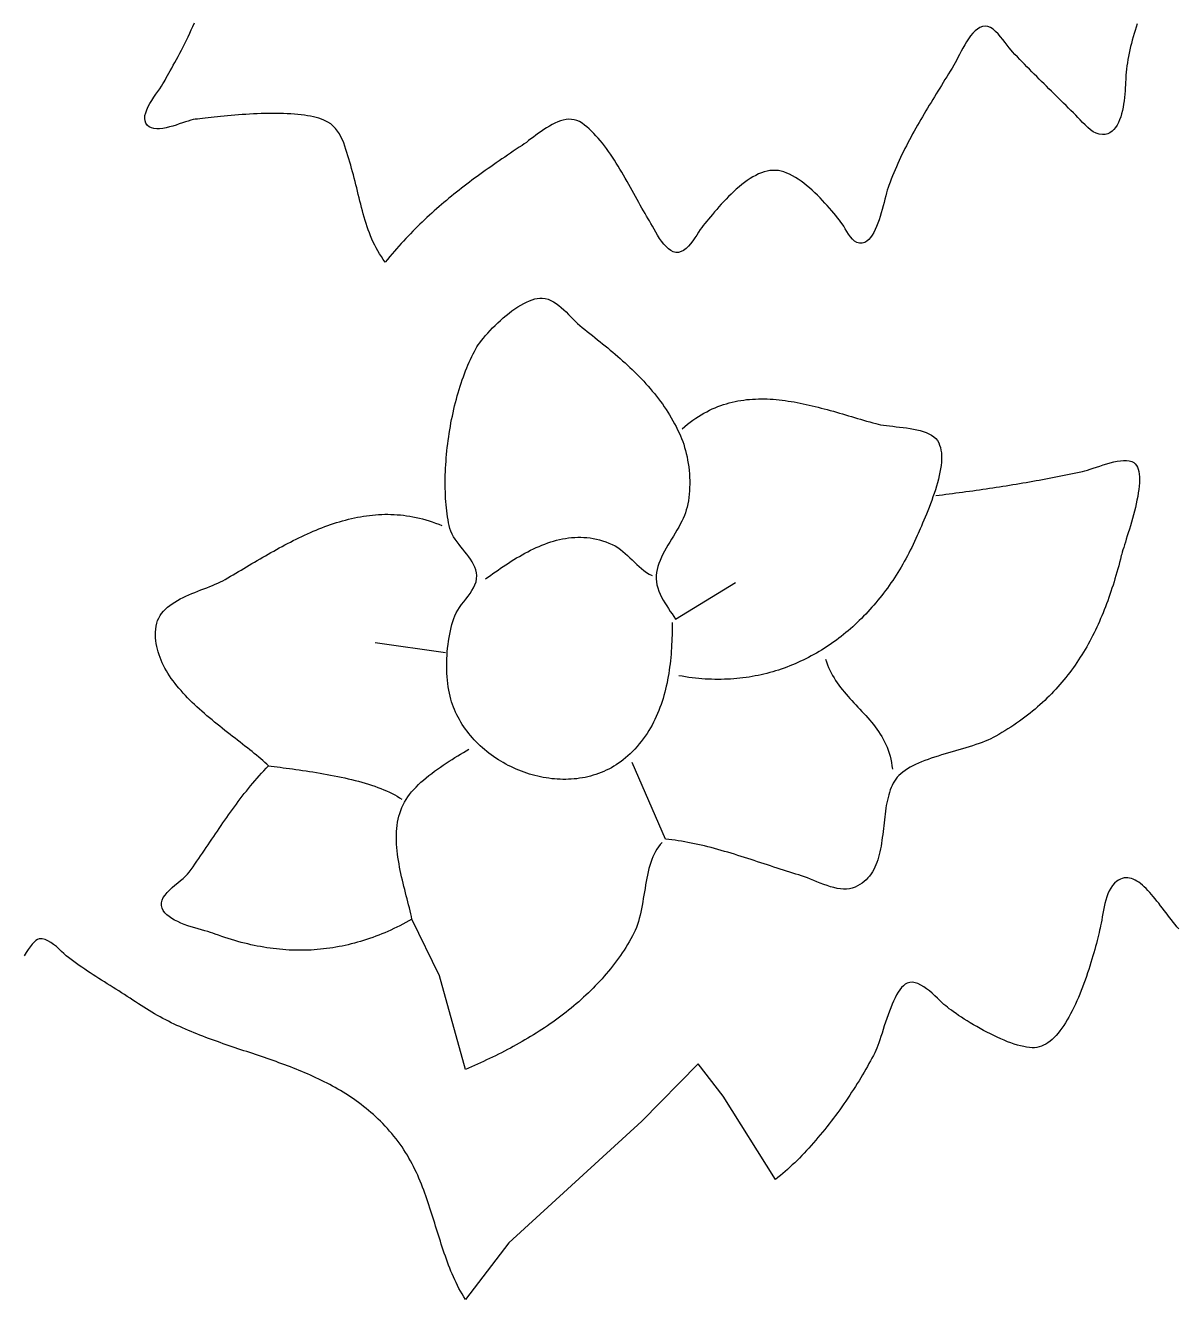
# Model space of a CAD drawing. Header units: millimetres. Extents: x 38 to 1209, y 36 to 1580.
# Drawn here: x 407.1 to 752.5, y 147 to 528.9 of the extents above; entities that cross this region are included whole.
import ezdxf

# ---------------------------------------------------------------- set-up
doc = ezdxf.new("R2010")
doc.units = ezdxf.units.MM
doc.layers.add('0_0_0', color=3, linetype='Continuous')

msp = doc.modelspace()

# ---------------------------------------------------------------- linework, layer by layer
at = {"layer": '0_0_0'}
for points in [[(740.369, 529.4319), (740.0527, 528.4523), (739.7472, 527.4726), (739.4534, 526.4932), (739.1718, 525.5146), (738.9034, 524.5372), (738.6487, 523.5615), (738.4086, 522.588), (738.1838, 521.6171), (737.975, 520.6492), (737.783, 519.685), (737.6086, 518.7247), (737.4523, 517.7689), (737.3151, 516.8181), (737.1976, 515.8727), (737.1005, 514.9331), (737.0247, 514), (736.9871, 513.3937), (736.9509, 512.7054), (736.9127, 511.9446), (736.8695, 511.1209), (736.8179, 510.2439), (736.7547, 509.3231), (736.6767, 508.3682), (736.5806, 507.3888), (736.4633, 506.3944), (736.3216, 505.3946), (736.1521, 504.3991), (735.9517, 503.4174), (735.7171, 502.4591), (735.4451, 501.5339), (735.1326, 500.6512), (734.7762, 499.8207), (734.3727, 499.052), (733.9189, 498.3546), (733.4117, 497.7383), (732.8477, 497.2125), (732.2237, 496.7868), (731.5365, 496.4709), (730.783, 496.2743), (729.9598, 496.2067), (729.0284, 496.3153), (728.119, 496.6186), (727.2347, 497.0828), (726.3785, 497.6742), (725.5534, 498.3589), (724.7624, 499.1032), (724.0085, 499.8733), (723.2948, 500.6355), (722.6243, 501.3558), (722, 502.0007), (721.2676, 502.7269), (720.5344, 503.4526), (719.8004, 504.178), (719.0659, 504.903), (718.331, 505.6279), (717.5957, 506.3528), (716.8603, 507.0776), (716.1248, 507.8027), (715.3895, 508.5279), (714.6544, 509.2536), (713.9197, 509.9797), (713.1856, 510.7064), (712.452, 511.4337), (711.7194, 512.1619), (710.9876, 512.8909), (710.2569, 513.621), (709.5275, 514.3521), (708.7994, 515.0845), (708.0728, 515.8182), (707.3478, 516.5533), (706.6246, 517.29), (705.9033, 518.0282), (705.1841, 518.7683), (704.467, 519.5102), (703.7523, 520.254), (703.0401, 521), (702.5612, 521.5483), (702.0272, 522.2264), (701.4432, 523.0007), (700.8147, 523.8375), (700.1467, 524.7035), (699.4445, 525.565), (698.7133, 526.3886), (697.9584, 527.1406), (697.185, 527.7876), (696.3983, 528.296), (695.6035, 528.6322), (694.8059, 528.7628), (694.0108, 528.6542), (693.2381, 528.3384), (692.4975, 527.8797), (691.7882, 527.2959), (691.1092, 526.6048), (690.4597, 525.824), (689.8389, 524.9715), (689.2459, 524.0649), (688.6797, 523.1221), (688.1397, 522.1608), (687.6249, 521.1987), (687.1344, 520.2538), (686.6674, 519.3436), (686.2231, 518.4861), (685.8005, 517.699), (685.3989, 517), (684.876, 516.1355), (684.352, 515.2733), (683.827, 514.4131), (683.3013, 513.5547), (682.7753, 512.6979), (682.2491, 511.8423), (681.7232, 510.9879), (681.1977, 510.1344), (680.6729, 509.2815), (680.1492, 508.4291), (679.6267, 507.5768), (679.1059, 506.7246), (678.5869, 505.8721), (678.07, 505.0192), (677.5555, 504.1656), (677.0438, 503.3111), (676.535, 502.4555), (676.0295, 501.5985), (675.5276, 500.7399), (675.0294, 499.8795), (674.5354, 499.0171), (674.0457, 498.1525), (673.5607, 497.2854), (673.0806, 496.4156), (672.6058, 495.5429), (672.1364, 494.667), (671.6729, 493.7878), (671.2154, 492.905), (670.7642, 492.0183), (670.3196, 491.1277), (669.882, 490.2327), (669.4515, 489.3333), (669.0285, 488.4292), (668.6133, 487.5201), (668.206, 486.6059), (667.8071, 485.6864), (667.4167, 484.7612), (667.0352, 483.8302), (666.6628, 482.8931), (666.2999, 481.9498), (665.9467, 481), (665.719, 480.3287), (665.4901, 479.5692), (665.2578, 478.7329), (665.02, 477.8314), (664.7746, 476.8761), (664.5194, 475.8786), (664.2525, 474.8503), (663.9716, 473.8028), (663.6745, 472.7476), (663.3593, 471.6962), (663.0238, 470.66), (662.6659, 469.6507), (662.2834, 468.6797), (661.8742, 467.7584), (661.4363, 466.8985), (660.9674, 466.1114), (660.4655, 465.4086), (659.9285, 464.8016), (659.3543, 464.302), (658.7407, 463.9212), (657.9034, 463.6385), (657.1184, 463.6301), (656.3831, 463.8568), (655.6951, 464.2792), (655.0518, 464.8583), (654.4505, 465.5546), (653.8889, 466.3291), (653.3643, 467.1425), (652.8742, 467.9555), (652.4161, 468.7289), (651.9874, 469.4234), (651.5856, 470), (651.1066, 470.6155), (650.5893, 471.269), (650.0358, 471.9555), (649.448, 472.6699), (648.8281, 473.4075), (648.1781, 474.1633), (647.5, 474.9323), (646.7959, 475.7096), (646.0678, 476.4904), (645.3177, 477.2696), (644.5478, 478.0423), (643.76, 478.8037), (642.9563, 479.5488), (642.1389, 480.2726), (641.3098, 480.9702), (640.471, 481.6368), (639.6246, 482.2673), (638.7725, 482.8569), (637.9169, 483.4006), (637.0598, 483.8936), (636.2033, 484.3308), (635.3493, 484.7073), (634.4999, 485.0183), (633.6572, 485.2587), (632.8232, 485.4237), (632, 485.5084), (631.1514, 485.5113), (630.2992, 485.4342), (629.4444, 485.2816), (628.5885, 485.0576), (627.7324, 484.7667), (626.8776, 484.4133), (626.0251, 484.0016), (625.1762, 483.5359), (624.3321, 483.0207), (623.494, 482.4604), (622.6632, 481.8591), (621.8408, 481.2213), (621.028, 480.5513), (620.2261, 479.8535), (619.4363, 479.1322), (618.6597, 478.3918), (617.8977, 477.6365), (617.1514, 476.8708), (616.422, 476.0989), (615.7107, 475.3253), (615.0188, 474.5543), (614.3474, 473.7902), (613.6979, 473.0373), (613.0713, 472.3001), (612.4689, 471.5828), (611.8919, 470.8898), (611.3415, 470.2254), (610.819, 469.594), (610.3256, 469), (609.8833, 468.4215), (609.4061, 467.7246), (608.8948, 466.9396), (608.3502, 466.0969), (607.7732, 465.2268), (607.1646, 464.3596), (606.5253, 463.5257), (605.8561, 462.7554), (605.1578, 462.0792), (604.4313, 461.5273), (603.6774, 461.1301), (602.897, 460.9179), (602.091, 460.9212), (601.3193, 461.1285), (600.5716, 461.504), (599.8488, 462.0254), (599.1518, 462.6703), (598.4815, 463.4164), (597.8389, 464.2414), (597.225, 465.1229), (596.6406, 466.0385), (596.0867, 466.9661), (595.5643, 467.8831), (595.0742, 468.7674), (594.6175, 469.5965), (594.195, 470.3481), (593.8078, 471), (593.3382, 471.7662), (592.8668, 472.5549), (592.3931, 473.3644), (591.9168, 474.1928), (591.4377, 475.0383), (590.9552, 475.8993), (590.4691, 476.774), (589.979, 477.6605), (589.4846, 478.5571), (588.9856, 479.4621), (588.4816, 480.3737), (587.9722, 481.2901), (587.4571, 482.2096), (586.936, 483.1304), (586.4084, 484.0507), (585.8742, 484.9687), (585.3329, 485.8828), (584.7841, 486.791), (584.2276, 487.6918), (583.663, 488.5833), (583.0899, 489.4636), (582.508, 490.3312), (581.917, 491.1842), (581.3165, 492.0208), (580.7061, 492.8393), (580.0855, 493.6378), (579.4545, 494.4148), (578.8125, 495.1683), (578.1593, 495.8966), (577.4946, 496.598), (576.8179, 497.2706), (576.129, 497.9128), (575.4275, 498.5227), (574.713, 499.0986), (573.9853, 499.6388), (573.2261, 500.1059), (572.4486, 500.4485), (571.655, 500.6746), (570.8477, 500.792), (570.0289, 500.8089), (569.2012, 500.7331), (568.3666, 500.5727), (567.5277, 500.3355), (566.6867, 500.0297), (565.846, 499.6631), (565.0078, 499.2438), (564.1746, 498.7797), (563.3486, 498.2788), (562.5322, 497.7491), (561.7277, 497.1985), (560.9374, 496.635), (560.1637, 496.0666), (559.4089, 495.5013), (558.6753, 494.9471), (557.9653, 494.4118), (557.2812, 493.9036), (556.6253, 493.4303), (556, 493), (555.1175, 492.4108), (554.2413, 491.8239), (553.371, 491.239), (552.5068, 490.6559), (551.6484, 490.0742), (550.7958, 489.4937), (549.9489, 488.9142), (549.1077, 488.3354), (548.272, 487.757), (547.4417, 487.1789), (546.6168, 486.6006), (545.7972, 486.022), (544.9827, 485.4428), (544.1734, 484.8628), (543.3691, 484.2817), (542.5697, 483.6992), (541.7752, 483.115), (540.9855, 482.529), (540.2004, 481.9409), (539.4199, 481.3503), (538.6439, 480.7571), (537.8723, 480.161), (537.1051, 479.5617), (536.3421, 478.9589), (535.5833, 478.3525), (534.8285, 477.7421), (534.0777, 477.1276), (533.3309, 476.5085), (532.5878, 475.8848), (531.8485, 475.256), (531.1128, 474.622), (530.3807, 473.9825), (529.652, 473.3373), (528.9268, 472.686), (528.2048, 472.0285), (527.486, 471.3644), (526.7704, 470.6936), (526.0578, 470.0157), (525.3482, 469.3305), (524.6415, 468.6377), (523.9375, 467.9371), (523.2362, 467.2284), (522.5375, 466.5114), (521.8414, 465.7858), (521.1477, 465.0513), (520.4563, 464.3077), (519.7673, 463.5548), (519.0804, 462.7922), (518.3956, 462.0197), (517.7128, 461.2371), (517.0319, 460.4441), (516.3529, 459.6404), (515.6756, 458.8257), (515, 458), (514.3977, 458.8214), (513.8277, 459.6565), (513.2883, 460.5045), (512.7782, 461.3649), (512.2957, 462.2371), (511.8395, 463.1204), (511.4081, 464.0143), (510.9999, 464.9181), (510.6135, 465.8312), (510.2475, 466.753), (509.9003, 467.6829), (509.5704, 468.6203), (509.2565, 469.5646), (508.9569, 470.5152), (508.6703, 471.4714), (508.3951, 472.4326), (508.1299, 473.3983), (507.8731, 474.3678), (507.6234, 475.3405), (507.3792, 476.3158), (507.139, 477.2931), (506.9014, 478.2718), (506.6649, 479.2512), (506.428, 480.2308), (506.1892, 481.21), (505.9471, 482.188), (505.7001, 483.1644), (505.4468, 484.1386), (505.1857, 485.1098), (504.9154, 486.0775), (504.6343, 487.0411), (504.341, 488), (504.0627, 488.9122), (503.7842, 489.8534), (503.4984, 490.8142), (503.1981, 491.785), (502.876, 492.7565), (502.5251, 493.7192), (502.1381, 494.6637), (501.7077, 495.5805), (501.227, 496.4602), (500.6886, 497.2934), (500.0853, 498.0707), (499.4101, 498.7825), (498.6556, 499.4195), (497.8148, 499.9722), (497.2081, 500.2918), (496.5508, 500.5869), (495.8453, 500.8581), (495.0941, 501.1061), (494.2998, 501.3317), (493.4648, 501.5356), (492.5916, 501.7187), (491.6827, 501.8815), (490.7406, 502.0249), (489.7678, 502.1497), (488.7668, 502.2565), (487.7401, 502.3461), (486.6902, 502.4193), (485.6196, 502.4768), (484.5307, 502.5193), (483.4262, 502.5476), (482.3084, 502.5624), (481.1798, 502.5645), (480.043, 502.5547), (478.9005, 502.5336), (477.7547, 502.502), (476.6082, 502.4606), (475.4634, 502.4103), (474.3229, 502.3517), (473.1891, 502.2856), (472.0645, 502.2128), (470.9516, 502.1339), (469.853, 502.0497), (468.771, 501.9611), (467.7083, 501.8686), (466.6673, 501.7731), (465.6505, 501.6753), (464.6604, 501.5759), (463.6994, 501.4758), (462.7702, 501.3756), (461.8751, 501.276), (461.0168, 501.1779), (460.1976, 501.082), (459.42, 500.989), (458.6867, 500.8997), (458, 500.8148), (457.4124, 500.7085), (456.7255, 500.532), (455.9526, 500.2992), (455.1074, 500.0242), (454.2033, 499.721), (453.2539, 499.4037), (452.2726, 499.0862), (451.273, 498.7827), (450.2685, 498.5072), (449.2728, 498.2737), (448.2993, 498.0963), (447.3615, 497.9889), (446.4729, 497.9657), (445.6471, 498.0407), (444.8975, 498.2279), (444.2377, 498.5414), (443.6812, 498.9951), (443.2415, 499.6033), (442.9749, 500.3081), (442.8896, 501.0808), (442.9646, 501.9098), (443.1788, 502.7833), (443.5111, 503.6897), (443.9403, 504.6174), (444.4455, 505.5546), (445.0054, 506.4899), (445.599, 507.4114), (446.2053, 508.3075), (446.803, 509.1667), (447.3712, 509.9771), (447.8888, 510.7273), (448.3345, 511.4054), (448.6875, 512), (449.0094, 512.5872), (449.3593, 513.2211), (449.7347, 513.899), (450.1333, 514.6183), (450.5529, 515.3766), (450.9911, 516.1713), (451.4456, 516.9999), (451.9141, 517.8598), (452.3943, 518.7484), (452.8839, 519.6633), (453.3806, 520.6019), (453.882, 521.5617), (454.3859, 522.5401), (454.89, 523.5345), (455.3918, 524.5425), (455.8892, 525.5615), (456.3798, 526.5889), (456.8614, 527.6222), (457.3315, 528.6589), (457.7879, 529.6964)], [(601, 350), (600.9973, 349.0528), (600.9888, 348.1025), (600.9741, 347.1493), (600.9525, 346.1936), (600.9236, 345.2359), (600.8868, 344.2765), (600.8415, 343.316), (600.7873, 342.3545), (600.7236, 341.3926), (600.6499, 340.4307), (600.5656, 339.4692), (600.4703, 338.5084), (600.3633, 337.5487), (600.2441, 336.5906), (600.1122, 335.6345), (599.9671, 334.6807), (599.8082, 333.7297), (599.6351, 332.7819), (599.447, 331.8376), (599.2437, 330.8973), (599.0244, 329.9614), (598.7887, 329.0302), (598.536, 328.1042), (598.2658, 327.1837), (597.9775, 326.2692), (597.6707, 325.3611), (597.3448, 324.4597), (596.9992, 323.5655), (596.6335, 322.6789), (596.247, 321.8003), (595.8393, 320.93), (595.4098, 320.0685), (594.958, 319.2161), (594.4833, 318.3734), (593.9853, 317.5406), (593.4633, 316.7181), (592.9169, 315.9065), (592.3455, 315.106), (591.7486, 314.3171), (591.1257, 313.5401), (590.4761, 312.7756), (589.7994, 312.0238), (589.0951, 311.2852), (588.3626, 310.5602), (587.7056, 309.9487), (587.0353, 309.3645), (586.3523, 308.8074), (585.657, 308.2771), (584.9499, 307.7735), (584.2316, 307.2962), (583.5024, 306.845), (582.7628, 306.4197), (582.0135, 306.0201), (581.2548, 305.646), (580.4873, 305.297), (579.7114, 304.9729), (578.9277, 304.6736), (578.1365, 304.3988), (577.3385, 304.1482), (576.5341, 303.9217), (575.7238, 303.7189), (574.9081, 303.5397), (574.0875, 303.3838), (573.2625, 303.2509), (572.4335, 303.1409), (571.6011, 303.0536), (570.7657, 302.9886), (569.9278, 302.9457), (569.088, 302.9247), (568.2467, 302.9255), (567.4044, 302.9476), (566.5616, 302.9909), (565.7189, 303.0553), (564.8765, 303.1403), (564.0352, 303.2458), (563.1953, 303.3716), (562.3574, 303.5175), (561.5219, 303.6831), (560.6894, 303.8683), (559.8603, 304.0728), (559.0351, 304.2963), (558.2144, 304.5388), (557.3985, 304.7998), (556.588, 305.0793), (555.7834, 305.3768), (554.9852, 305.6923), (554.1938, 306.0255), (553.4099, 306.3761), (552.6337, 306.744), (551.8659, 307.1288), (551.1069, 307.5303), (550.3573, 307.9484), (549.6174, 308.3827), (548.8879, 308.833), (548.1691, 309.2992), (547.4617, 309.7809), (546.766, 310.278), (546.0826, 310.7901), (545.4119, 311.3171), (544.7545, 311.8587), (544.1108, 312.4148), (543.4814, 312.985), (542.8667, 313.5691), (542.2672, 314.1668), (541.6834, 314.7781), (541.1158, 315.4026), (540.5648, 316.04), (540.0311, 316.6902), (539.515, 317.3529), (539.0171, 318.0279), (538.5378, 318.7149), (538.0777, 319.4137), (537.6372, 320.1242), (537.2169, 320.8459), (536.8171, 321.5788), (536.4384, 322.3225), (536.0814, 323.0768), (535.7464, 323.8416), (535.434, 324.6165), (535.1447, 325.4014), (534.879, 326.1959), (534.6373, 327), (534.4069, 327.8729), (534.2011, 328.7799), (534.0195, 329.718), (533.8622, 330.684), (533.7289, 331.675), (533.6194, 332.6877), (533.5337, 333.7193), (533.4716, 334.7666), (533.4329, 335.8265), (533.4174, 336.8959), (533.4251, 337.9719), (533.4557, 339.0513), (533.5092, 340.131), (533.5853, 341.2081), (533.6839, 342.2794), (533.8049, 343.3418), (533.9481, 344.3924), (534.1133, 345.4279), (534.3005, 346.4455), (534.5094, 347.4419), (534.7399, 348.4141), (534.9919, 349.3591), (535.2651, 350.2738), (535.5595, 351.1551), (535.875, 352), (536.2586, 352.8356), (536.7343, 353.6666), (537.2822, 354.495), (537.8826, 355.3227), (538.5155, 356.1518), (539.1612, 356.9842), (539.7998, 357.8219), (540.4115, 358.6668), (540.9764, 359.521), (541.4747, 360.3864), (541.8867, 361.2651), (542.1924, 362.1589), (542.372, 363.0698), (542.4058, 364), (542.3093, 364.8774), (542.1143, 365.7266), (541.8314, 366.551), (541.4713, 367.3536), (541.0449, 368.1379), (540.5629, 368.907), (540.036, 369.6641), (539.475, 370.4126), (538.8906, 371.1556), (538.2936, 371.8964), (537.6948, 372.6383), (537.1048, 373.3844), (536.5345, 374.1381), (535.9946, 374.9026), (535.4958, 375.681), (535.0489, 376.4767), (534.6647, 377.293), (534.3539, 378.133), (534.1273, 379), (533.9605, 379.8526), (533.807, 380.7208), (533.6667, 381.6041), (533.5394, 382.5017), (533.4252, 383.413), (533.3238, 384.3373), (533.2352, 385.2739), (533.1593, 386.2223), (533.096, 387.1818), (533.0452, 388.1517), (533.0068, 389.1314), (532.9807, 390.1202), (532.9668, 391.1174), (532.9651, 392.1224), (532.9753, 393.1346), (532.9975, 394.1534), (533.0315, 395.1779), (533.0773, 396.2077), (533.1346, 397.242), (533.2035, 398.2802), (533.2839, 399.3216), (533.3756, 400.3656), (533.4785, 401.4116), (533.5926, 402.4589), (533.7178, 403.5067), (533.8539, 404.5546), (534.0009, 405.6018), (534.1587, 406.6476), (534.3271, 407.6915), (534.5062, 408.7327), (534.6957, 409.7707), (534.8956, 410.8047), (535.1057, 411.8341), (535.3261, 412.8583), (535.5566, 413.8766), (535.7971, 414.8883), (536.0474, 415.8929), (536.3076, 416.8895), (536.5775, 417.8777), (536.8571, 418.8567), (537.1461, 419.8259), (537.4446, 420.7847), (537.7524, 421.7323), (538.0694, 422.6682), (538.3956, 423.5916), (538.7308, 424.502), (539.075, 425.3986), (539.428, 426.2808), (539.7898, 427.1481), (540.1602, 427.9996), (540.5392, 428.8348), (540.9266, 429.653), (541.3225, 430.4536), (541.7266, 431.2358), (542.1389, 431.9992), (542.4772, 432.5739), (542.8795, 433.1905), (543.3417, 433.8437), (543.8599, 434.5285), (544.43, 435.2397), (545.048, 435.9723), (545.7099, 436.7211), (546.4118, 437.4809), (547.1495, 438.2468), (547.9191, 439.0135), (548.7166, 439.7759), (549.538, 440.5289), (550.3793, 441.2674), (551.2364, 441.9863), (552.1054, 442.6805), (552.9823, 443.3448), (553.863, 443.9741), (554.7435, 444.5634), (555.6199, 445.1074), (556.4881, 445.6011), (557.3441, 446.0393), (558.1839, 446.4169), (559.0035, 446.7289), (559.799, 446.97), (560.5662, 447.1353), (561.3012, 447.2194), (562, 447.2175), (562.9096, 447.0933), (563.7868, 446.8564), (564.6339, 446.5186), (565.4533, 446.092), (566.2474, 445.5885), (567.0186, 445.0201), (567.7694, 444.3986), (568.502, 443.736), (569.2189, 443.0443), (569.9226, 442.3354), (570.6154, 441.6213), (571.2997, 440.9139), (571.9778, 440.2252), (572.6524, 439.567), (573.3256, 438.9514), (574, 438.3904), (574.7726, 437.7843), (575.5452, 437.1773), (576.3174, 436.5692), (577.0889, 435.9596), (577.8592, 435.3482), (578.6281, 434.7348), (579.395, 434.1189), (580.1598, 433.5004), (580.9219, 432.8788), (581.6811, 432.2539), (582.4369, 431.6254), (583.1891, 430.993), (583.9371, 430.3563), (584.6807, 429.7151), (585.4194, 429.069), (586.1529, 428.4178), (586.8809, 427.7611), (587.603, 427.0987), (588.3187, 426.4302), (589.0278, 425.7552), (589.7298, 425.0736), (590.4244, 424.385), (591.1112, 423.6891), (591.7899, 422.9856), (592.46, 422.2742), (593.1212, 421.5545), (593.7732, 420.8264), (594.4155, 420.0893), (595.0478, 419.3432), (595.6697, 418.5875), (596.2809, 417.8222), (596.881, 417.0467), (597.4696, 416.2609), (598.0463, 415.4644), (598.6107, 414.6569), (599.1626, 413.8381), (599.7015, 413.0078), (600.2271, 412.1655), (600.739, 411.311), (601.2367, 410.444), (601.7201, 409.5641), (602.1886, 408.6711), (602.6419, 407.7647), (603.0796, 406.8446), (603.5015, 405.9104), (603.8409, 405.0981), (604.1608, 404.2511), (604.4607, 403.3722), (604.7398, 402.4646), (604.9975, 401.531), (605.2331, 400.5746), (605.446, 399.5982), (605.6356, 398.6048), (605.8011, 397.5975), (605.942, 396.5791), (606.0575, 395.5527), (606.147, 394.5212), (606.2099, 393.4876), (606.2454, 392.4548), (606.2531, 391.4259), (606.2321, 390.4038), (606.1819, 389.3914), (606.1017, 388.3917), (605.991, 387.4078), (605.849, 386.4425), (605.6752, 385.4988), (605.4689, 384.5798), (605.2293, 383.6883), (604.9559, 382.8274), (604.6481, 382), (604.2846, 381.1534), (603.8748, 380.2966), (603.4253, 379.4304), (602.9428, 378.5555), (602.4339, 377.6727), (601.9054, 376.7827), (601.3638, 375.8864), (600.8159, 374.9844), (600.2684, 374.0776), (599.7279, 373.1667), (599.2011, 372.2525), (598.6947, 371.3356), (598.2153, 370.417), (597.7697, 369.4973), (597.3645, 368.5774), (597.0064, 367.6579), (596.702, 366.7396), (596.458, 365.8234), (596.2812, 364.9099), (596.1782, 364), (596.166, 363.0765), (596.2528, 362.1514), (596.4289, 361.2269), (596.6848, 360.3052), (597.0107, 359.3886), (597.397, 358.4793), (597.8341, 357.5797), (598.3123, 356.6919), (598.8219, 355.8183), (599.3534, 354.9611), (599.897, 354.1225), (600.4431, 353.3048), (600.982, 352.5103), (601.5042, 351.7413), (602, 351), (620, 362)], [(604, 408), (604.8009, 408.7003), (605.6058, 409.3675), (606.4148, 410.0023), (607.2277, 410.6052), (608.0445, 411.1768), (608.865, 411.7176), (609.6891, 412.2283), (610.5169, 412.7093), (611.3482, 413.1613), (612.183, 413.5849), (613.0211, 413.9806), (613.8626, 414.3489), (614.7072, 414.6906), (615.5549, 415.0061), (616.4058, 415.2959), (617.2595, 415.5608), (618.1162, 415.8012), (618.9757, 416.0178), (619.838, 416.211), (620.7028, 416.3816), (621.5703, 416.53), (622.4403, 416.6568), (623.3127, 416.7626), (624.1874, 416.848), (625.0644, 416.9135), (625.9436, 416.9597), (626.8249, 416.9873), (627.7083, 416.9967), (628.5936, 416.9885), (629.4807, 416.9633), (630.3696, 416.9218), (631.2603, 416.8643), (632.1526, 416.7917), (633.0464, 416.7043), (633.9418, 416.6028), (634.8385, 416.4877), (635.7365, 416.3597), (636.6358, 416.2193), (637.5363, 416.067), (638.4378, 415.9035), (639.3403, 415.7293), (640.2438, 415.545), (641.1481, 415.3511), (642.0532, 415.1483), (642.959, 414.9371), (643.8654, 414.7181), (644.7723, 414.4919), (645.6796, 414.2589), (646.5874, 414.0199), (647.4954, 413.7754), (648.4037, 413.5259), (649.312, 413.272), (650.2205, 413.0143), (651.1289, 412.7534), (652.0373, 412.4899), (652.9454, 412.2242), (653.8533, 411.9571), (654.7609, 411.689), (655.668, 411.4205), (656.5747, 411.1523), (657.4808, 410.8848), (658.3862, 410.6187), (659.291, 410.3545), (660.1949, 410.0929), (661.0979, 409.8343), (662, 409.5794), (662.7008, 409.4061), (663.4754, 409.2543), (664.3148, 409.1195), (665.2103, 408.9972), (666.1531, 408.8829), (667.1344, 408.7722), (668.1453, 408.6607), (669.177, 408.5439), (670.2208, 408.4173), (671.2679, 408.2764), (672.3094, 408.1169), (673.3364, 407.9341), (674.3403, 407.7238), (675.3122, 407.4814), (676.2433, 407.2024), (677.1248, 406.8824), (677.9479, 406.517), (678.7037, 406.1016), (679.3836, 405.6319), (679.9785, 405.1033), (680.4799, 404.5114), (680.8788, 403.8518), (681.1742, 403.1599), (681.4037, 402.4156), (681.5706, 401.6227), (681.6781, 400.785), (681.7297, 399.9064), (681.7285, 398.9908), (681.6778, 398.0422), (681.5809, 397.0642), (681.4412, 396.0609), (681.2619, 395.0362), (681.0463, 393.9938), (680.7976, 392.9376), (680.5192, 391.8717), (680.2144, 390.7997), (679.8864, 389.7257), (679.5386, 388.6534), (679.1742, 387.5868), (678.7964, 386.5297), (678.4087, 385.4861), (678.0143, 384.4597), (677.6165, 383.4545), (677.2185, 382.4743), (676.8236, 381.5231), (676.4352, 380.6046), (676.0566, 379.7229), (675.6909, 378.8817), (675.3416, 378.0849), (675.0118, 377.3364), (674.705, 376.6402), (674.4243, 376), (674.031, 375.1118), (673.629, 374.23), (673.2183, 373.3544), (672.7989, 372.4853), (672.3709, 371.6228), (671.9343, 370.7668), (671.4891, 369.9177), (671.0355, 369.0753), (670.5735, 368.2399), (670.1031, 367.4116), (669.6244, 366.5904), (669.1374, 365.7765), (668.6422, 364.9699), (668.1389, 364.1708), (667.6274, 363.3793), (667.1079, 362.5954), (666.5803, 361.8193), (666.0448, 361.0511), (665.5014, 360.2909), (664.9502, 359.5387), (664.3911, 358.7947), (663.8243, 358.059), (663.2498, 357.3317), (662.6677, 356.6129), (662.0779, 355.9026), (661.4807, 355.2011), (660.8759, 354.5083), (660.2637, 353.8245), (659.644, 353.1496), (659.0171, 352.4839), (658.3829, 351.8274), (657.7414, 351.1802), (657.0927, 350.5424), (656.437, 349.9141), (655.7741, 349.2954), (655.1042, 348.6864), (654.4273, 348.0873), (653.7436, 347.4981), (653.0529, 346.9189), (652.3554, 346.3499), (651.6512, 345.7911), (650.9402, 345.2426), (650.2225, 344.7046), (649.4983, 344.1771), (648.7675, 343.6603), (648.0301, 343.1542), (647.2863, 342.6589), (646.5361, 342.1746), (645.7796, 341.7014), (645.0167, 341.2393), (644.2476, 340.7885), (643.4723, 340.3491), (642.6908, 339.9211), (641.9033, 339.5047), (641.1096, 339.0999), (640.31, 338.707), (639.5045, 338.3259), (638.693, 337.9567), (637.8757, 337.5997), (637.0526, 337.2549), (636.2238, 336.9223), (635.3893, 336.6022), (634.5492, 336.2945), (633.7035, 335.9994), (632.8522, 335.717), (631.9955, 335.4474), (631.1333, 335.1908), (630.2658, 334.9471), (629.3929, 334.7165), (628.5147, 334.4992), (627.6314, 334.2952), (626.7428, 334.1045), (625.8492, 333.9274), (624.9505, 333.764), (624.0467, 333.6142), (623.138, 333.4783), (622.2244, 333.3563), (621.306, 333.2483), (620.3827, 333.1545), (619.4546, 333.0749), (618.5219, 333.0097), (617.5845, 332.9589), (616.6425, 332.9226), (615.6959, 332.901), (614.7449, 332.8942), (613.7893, 332.9022), (612.8294, 332.9251), (611.8652, 332.9632), (610.8967, 333.0163), (609.9239, 333.0848), (608.9469, 333.1686), (607.9658, 333.2679), (606.9806, 333.3827), (605.9914, 333.5133), (604.9981, 333.6596), (604.001, 333.8218), (603, 334)], [(680, 388), (681.0104, 388.1282), (682.02, 388.2576), (683.0289, 388.388), (684.0369, 388.5197), (685.0442, 388.6525), (686.0508, 388.7865), (687.0567, 388.9218), (688.0619, 389.0585), (689.0665, 389.1965), (690.0704, 389.3359), (691.0737, 389.4767), (692.0765, 389.6191), (693.0786, 389.763), (694.0803, 389.9084), (695.0814, 390.0555), (696.0821, 390.2042), (697.0822, 390.3546), (698.082, 390.5068), (699.0813, 390.6607), (700.0803, 390.8165), (701.0789, 390.9741), (702.0771, 391.1336), (703.075, 391.2951), (704.0726, 391.4586), (705.07, 391.6241), (706.0671, 391.7916), (707.064, 391.9613), (708.0606, 392.1332), (709.0571, 392.3072), (710.0535, 392.4835), (711.0497, 392.6621), (712.0458, 392.843), (713.0419, 393.0263), (714.0379, 393.212), (715.0338, 393.4001), (716.0298, 393.5907), (717.0257, 393.7839), (718.0217, 393.9796), (719.0178, 394.178), (720.014, 394.379), (721.0102, 394.5827), (722.0066, 394.7892), (723.0032, 394.9985), (724, 395.2106), (724.6853, 395.3805), (725.4587, 395.6091), (726.3078, 395.8843), (727.2208, 396.1942), (728.1854, 396.5265), (729.1896, 396.8694), (730.2214, 397.2106), (731.2686, 397.5382), (732.3192, 397.84), (733.3611, 398.1041), (734.3822, 398.3183), (735.3704, 398.4707), (736.3137, 398.5491), (737.2, 398.5415), (738.0171, 398.4357), (738.7531, 398.2199), (739.3958, 397.8819), (739.8279, 397.516), (740.19, 397.0604), (740.4853, 396.5207), (740.7173, 395.9026), (740.8897, 395.2119), (741.0057, 394.4543), (741.0688, 393.6355), (741.0826, 392.7612), (741.0506, 391.8371), (740.9761, 390.869), (740.8626, 389.8625), (740.7137, 388.8234), (740.5327, 387.7575), (740.3232, 386.6703), (740.0887, 385.5677), (739.8325, 384.4554), (739.5582, 383.339), (739.2692, 382.2244), (738.969, 381.1172), (738.6611, 380.0231), (738.349, 378.9478), (738.036, 377.8971), (737.7258, 376.8767), (737.4217, 375.8924), (737.1272, 374.9497), (736.8458, 374.0545), (736.5809, 373.2125), (736.3361, 372.4293), (736.1148, 371.7108), (735.9204, 371.0626), (735.7565, 370.4904), (735.6265, 370), (735.3709, 368.9909), (735.1106, 367.9886), (734.8451, 366.9932), (734.5746, 366.0046), (734.2987, 365.0228), (734.0174, 364.0479), (733.7304, 363.0798), (733.4377, 362.1185), (733.1392, 361.1641), (732.8345, 360.2165), (732.5237, 359.2757), (732.2066, 358.3417), (731.883, 357.4146), (731.5528, 356.4943), (731.2158, 355.5809), (730.8719, 354.6742), (730.5209, 353.7744), (730.1628, 352.8815), (729.7972, 351.9954), (729.4242, 351.1161), (729.0436, 350.2436), (728.6551, 349.378), (728.2588, 348.5192), (727.8543, 347.6672), (727.4416, 346.8221), (727.0206, 345.9838), (726.5911, 345.1524), (726.1528, 344.3278), (725.7058, 343.51), (725.2499, 342.6991), (724.7848, 341.895), (724.3105, 341.0977), (723.8268, 340.3073), (723.3336, 339.5237), (722.8307, 338.747), (722.3179, 337.9771), (721.7952, 337.214), (721.2624, 336.4578), (720.7194, 335.7084), (720.1659, 334.9658), (719.6018, 334.2301), (719.0271, 333.5013), (718.4415, 332.7792), (717.845, 332.0641), (717.2373, 331.3557), (716.6183, 330.6542), (715.9879, 329.9596), (715.3459, 329.2717), (714.6922, 328.5908), (714.0266, 327.9167), (713.3491, 327.2494), (712.6593, 326.5889), (711.9573, 325.9353), (711.2428, 325.2886), (710.5158, 324.6487), (709.776, 324.0156), (709.0233, 323.3894), (708.2576, 322.7701), (707.4787, 322.1576), (706.6865, 321.5519), (705.8809, 320.9531), (705.0616, 320.3611), (704.2286, 319.776), (703.3816, 319.1977), (702.5206, 318.6263), (701.6455, 318.0617), (700.756, 317.5039), (699.852, 316.9531), (698.9333, 316.409), (698, 315.8719), (697.2586, 315.4722), (696.4741, 315.0878), (695.6497, 314.7173), (694.7887, 314.3594), (693.8943, 314.0129), (692.9697, 313.6763), (692.0182, 313.3483), (691.043, 313.0276), (690.0473, 312.7129), (689.0344, 312.4028), (688.0074, 312.096), (686.9698, 311.7912), (685.9246, 311.4871), (684.8751, 311.1823), (683.8245, 310.8755), (682.7762, 310.5654), (681.7332, 310.2505), (680.6989, 309.9297), (679.6765, 309.6016), (678.6692, 309.2649), (677.6802, 308.9181), (676.7128, 308.5601), (675.7703, 308.1894), (674.8558, 307.8048), (673.9726, 307.4048), (673.124, 306.9883), (672.313, 306.5538), (671.5431, 306.1), (670.8175, 305.6256), (670.1392, 305.1292), (669.5117, 304.6096), (668.9382, 304.0655), (668.4677, 303.5471), (668.0351, 302.9937), (667.6381, 302.407), (667.2748, 301.7886), (666.9432, 301.1405), (666.6413, 300.4643), (666.3671, 299.7619), (666.1185, 299.0349), (665.8936, 298.2852), (665.6903, 297.5145), (665.5066, 296.7245), (665.3406, 295.9171), (665.1901, 295.094), (665.0533, 294.2569), (664.928, 293.4077), (664.8123, 292.5481), (664.7041, 291.6798), (664.6015, 290.8046), (664.5024, 289.9243), (664.4048, 289.0406), (664.3067, 288.1553), (664.2062, 287.2702), (664.1011, 286.387), (663.9895, 285.5076), (663.8694, 284.6335), (663.7387, 283.7667), (663.5955, 282.9089), (663.4377, 282.0618), (663.2633, 281.2272), (663.0703, 280.4069), (662.8567, 279.6026), (662.6205, 278.8161), (662.3597, 278.0492), (662.0722, 277.3036), (661.7561, 276.5811), (661.4093, 275.8834), (661.0299, 275.2123), (660.6158, 274.5697), (660.1649, 273.9571), (659.6754, 273.3765), (659.1452, 272.8295), (658.5722, 272.3179), (657.9545, 271.8436), (657.29, 271.4081), (656.5768, 271.0134), (655.8128, 270.6612), (654.9961, 270.3533), (654.1706, 270.1403), (653.2981, 270.0351), (652.385, 270.0272), (651.4378, 270.1061), (650.4632, 270.2615), (649.4676, 270.4827), (648.4575, 270.7595), (647.4395, 271.0813), (646.4202, 271.4377), (645.406, 271.8182), (644.4035, 272.2123), (643.4193, 272.6097), (642.4597, 272.9999), (641.5315, 273.3724), (640.6411, 273.7167), (639.7951, 274.0225), (639, 274.2792), (638.0816, 274.5554), (637.1561, 274.8387), (636.2238, 275.1285), (635.285, 275.4242), (634.3401, 275.725), (633.3893, 276.0306), (632.433, 276.3402), (631.4715, 276.6533), (630.5052, 276.9692), (629.5344, 277.2874), (628.5594, 277.6072), (627.5805, 277.9281), (626.5981, 278.2495), (625.6126, 278.5707), (624.6241, 278.8912), (623.6331, 279.2103), (622.64, 279.5275), (621.6449, 279.8422), (620.6483, 280.1537), (619.6505, 280.4615), (618.6518, 280.765), (617.6525, 281.0635), (616.653, 281.3565), (615.6537, 281.6433), (614.6547, 281.9234), (613.6566, 282.1962), (612.6595, 282.4611), (611.6638, 282.7174), (610.6699, 282.9646), (609.6781, 283.202), (608.6887, 283.4291), (607.702, 283.6453), (606.7184, 283.8499), (605.7382, 284.0424), (604.7618, 284.2222), (603.7894, 284.3887), (602.8214, 284.5412), (601.8581, 284.6792), (600.8999, 284.802), (599.9471, 284.9092), (599, 285), (589, 308)], [(598, 284), (597.4306, 283.3946), (596.9075, 282.7424), (596.4277, 282.0462), (595.9885, 281.3088), (595.5871, 280.5329), (595.2205, 279.7213), (594.886, 278.8769), (594.5807, 278.0023), (594.3019, 277.1005), (594.0467, 276.1741), (593.8122, 275.2261), (593.5958, 274.2591), (593.3944, 273.2759), (593.2054, 272.2794), (593.0258, 271.2724), (592.8529, 270.2576), (592.6839, 269.2378), (592.5158, 268.2158), (592.346, 267.1944), (592.1715, 266.1764), (591.9896, 265.1646), (591.7973, 264.1617), (591.592, 263.1706), (591.3708, 262.1941), (591.1307, 261.2349), (590.8692, 260.2958), (590.5832, 259.3796), (590.27, 258.4892), (589.9267, 257.6272), (589.5506, 256.7965), (589.1388, 256), (588.6485, 255.1291), (588.1464, 254.2678), (587.6326, 253.4159), (587.1072, 252.5734), (586.5705, 251.7401), (586.0225, 250.9161), (585.4635, 250.1012), (584.8937, 249.2955), (584.3131, 248.4988), (583.722, 247.7111), (583.1205, 246.9323), (582.5089, 246.1624), (581.8872, 245.4013), (581.2556, 244.6489), (580.6144, 243.9051), (579.9636, 243.17), (579.3035, 242.4434), (578.6342, 241.7253), (577.9558, 241.0156), (577.2686, 240.3143), (576.5728, 239.6213), (575.8684, 238.9365), (575.1556, 238.2598), (574.4347, 237.5913), (573.7058, 236.9308), (572.969, 236.2783), (572.2246, 235.6337), (571.4727, 234.997), (570.7134, 234.368), (569.9469, 233.7468), (569.1735, 233.1332), (568.3932, 232.5273), (567.6062, 231.9288), (566.8128, 231.3379), (566.013, 230.7544), (565.2071, 230.1782), (564.3952, 229.6093), (563.5774, 229.0476), (562.754, 228.4931), (561.9251, 227.9457), (561.0909, 227.4054), (560.2516, 226.872), (559.4073, 226.3455), (558.5581, 225.8259), (557.7043, 225.3131), (556.8461, 224.8069), (555.9835, 224.3075), (555.1168, 223.8146), (554.2461, 223.3283), (553.3716, 222.8485), (552.4935, 222.375), (551.6119, 221.9079), (550.727, 221.4471), (549.839, 220.9925), (548.948, 220.5441), (548.0543, 220.1018), (547.1579, 219.6655), (546.259, 219.2352), (545.3579, 218.8107), (544.4546, 218.3922), (543.5494, 217.9794), (542.6424, 217.5723), (541.7338, 217.1709), (540.8237, 216.7751), (539.9124, 216.3848), (539, 216), (531.2793, 244), (523, 261), (522.0992, 260.4961), (521.1976, 260.0064), (520.2952, 259.5307), (519.392, 259.0691), (518.4879, 258.6215), (517.583, 258.1879), (516.6772, 257.7684), (515.7705, 257.3629), (514.8629, 256.9715), (513.9544, 256.594), (513.0449, 256.2306), (512.1344, 255.8813), (511.223, 255.5459), (510.3106, 255.2246), (509.3971, 254.9172), (508.4826, 254.6239), (507.5671, 254.3446), (506.6504, 254.0793), (505.7327, 253.828), (504.8139, 253.5906), (503.8939, 253.3673), (502.9728, 253.158), (502.0506, 252.9626), (501.1271, 252.7812), (500.2025, 252.6138), (499.2766, 252.4604), (498.3495, 252.3209), (497.4212, 252.1954), (496.4915, 252.0839), (495.5606, 251.9863), (494.6284, 251.9027), (493.6948, 251.8331), (492.76, 251.7774), (491.8237, 251.7356), (490.8861, 251.7078), (489.947, 251.6939), (489.0066, 251.6939), (488.0647, 251.7079), (487.1214, 251.7358), (486.1766, 251.7777), (485.2303, 251.8334), (484.2826, 251.9031), (483.3333, 251.9867), (482.3824, 252.0842), (481.43, 252.1956), (480.476, 252.321), (479.5205, 252.4602), (478.5633, 252.6133), (477.6045, 252.7803), (476.644, 252.9612), (475.6819, 253.156), (474.7181, 253.3647), (473.7526, 253.5873), (472.7853, 253.8237), (471.8164, 254.074), (470.8456, 254.3382), (469.8731, 254.6162), (468.8989, 254.9082), (467.9228, 255.2139), (466.9448, 255.5336), (465.9651, 255.867), (464.9835, 256.2144), (464, 256.5756), (463.3515, 256.8012), (462.6058, 257.0343), (461.7764, 257.2771), (460.8768, 257.532), (459.9204, 257.8012), (458.9208, 258.0869), (457.8913, 258.3914), (456.8454, 258.7171), (455.7967, 259.0661), (454.7585, 259.4407), (453.7443, 259.8432), (452.7677, 260.2759), (451.8421, 260.741), (450.9809, 261.2409), (450.1976, 261.7777), (449.5056, 262.3537), (448.9186, 262.9712), (448.4498, 263.6325), (448.1129, 264.3399), (447.9212, 265.0956), (447.9124, 265.8956), (448.104, 266.688), (448.469, 267.4712), (448.9803, 268.2438), (449.6109, 269.0046), (450.3338, 269.7522), (451.122, 270.4851), (451.9484, 271.2019), (452.786, 271.9014), (453.6079, 272.582), (454.3868, 273.2426), (455.096, 273.8816), (455.7083, 274.4977), (456.1967, 275.0895), (456.7853, 275.9106), (457.3688, 276.7326), (457.9474, 277.5554), (458.5217, 278.3786), (459.092, 279.2023), (459.6589, 280.0262), (460.2227, 280.8501), (460.7839, 281.674), (461.3429, 282.4975), (461.9002, 283.3206), (462.4562, 284.1432), (463.0113, 284.9649), (463.5661, 285.7858), (464.1209, 286.6055), (464.6762, 287.424), (465.2323, 288.2411), (465.7899, 289.0566), (466.3492, 289.8703), (466.9108, 290.6822), (467.475, 291.4919), (468.0424, 292.2995), (468.6133, 293.1046), (469.1882, 293.9072), (469.7675, 294.707), (470.3518, 295.5039), (470.9413, 296.2978), (471.5366, 297.0885), (472.1381, 297.8758), (472.7463, 298.6596), (473.3615, 299.4396), (473.9842, 300.2158), (474.6149, 300.9879), (475.254, 301.7558), (475.902, 302.5194), (476.5592, 303.2784), (477.2261, 304.0328), (477.9033, 304.7823), (478.591, 305.5267), (479.2897, 306.266), (480, 307), (479.4505, 307.5169), (478.8794, 308.0382), (478.2878, 308.5639), (477.6769, 309.094), (477.0476, 309.6286), (476.401, 310.1678), (475.7384, 310.7117), (475.0607, 311.2602), (474.3691, 311.8136), (473.6646, 312.3718), (472.9483, 312.935), (472.2214, 313.5031), (471.4849, 314.0763), (470.7399, 314.6547), (469.9875, 315.2382), (469.2288, 315.8271), (468.4649, 316.4212), (467.6968, 317.0208), (466.9258, 317.6259), (466.1528, 318.2365), (465.3789, 318.8527), (464.6053, 319.4746), (463.833, 320.1022), (463.0632, 320.7357), (462.2969, 321.3751), (461.5352, 322.0204), (460.7791, 322.6718), (460.0299, 323.3292), (459.2886, 323.9929), (458.5563, 324.6627), (457.834, 325.3389), (457.1229, 326.0214), (456.424, 326.7104), (455.7385, 327.4059), (455.0674, 328.108), (454.4119, 328.8167), (453.773, 329.5322), (453.1518, 330.2544), (452.5494, 330.9835), (451.9669, 331.7195), (451.4054, 332.4625), (450.8659, 333.2126), (450.3497, 333.9698), (449.8577, 334.7342), (449.391, 335.5058), (448.9508, 336.2848), (448.5382, 337.0712), (448.1542, 337.8651), (447.7999, 338.6666), (447.4764, 339.4756), (447.1848, 340.2923), (446.9262, 341.1168), (446.7017, 341.9491), (446.5124, 342.7893), (446.3594, 343.6375), (446.2437, 344.4936), (446.1665, 345.3579), (446.1289, 346.2303), (446.1318, 347.111), (446.1766, 348), (446.2865, 348.8931), (446.4778, 349.7395), (446.7462, 350.5414), (447.0871, 351.3008), (447.4963, 352.0197), (447.9693, 352.7002), (448.5017, 353.3443), (449.089, 353.9543), (449.727, 354.532), (450.4111, 355.0795), (451.1369, 355.599), (451.9002, 356.0925), (452.6963, 356.562), (453.521, 357.0096), (454.3698, 357.4374), (455.2384, 357.8474), (456.1222, 358.2417), (457.017, 358.6223), (457.9182, 358.9914), (458.8216, 359.3509), (459.7226, 359.703), (460.6169, 360.0497), (461.5, 360.3931), (462.3676, 360.7352), (463.2153, 361.078), (464.0386, 361.4238), (464.8331, 361.7744), (465.5944, 362.132), (466.3182, 362.4987), (467, 362.8765), (467.7909, 363.3385), (468.5839, 363.804), (469.379, 364.2727), (470.1761, 364.744), (470.9754, 365.2176), (471.7767, 365.6931), (472.5802, 366.17), (473.3858, 366.6478), (474.1936, 367.1263), (475.0035, 367.6048), (475.8157, 368.0831), (476.63, 368.5606), (477.4465, 369.037), (478.2653, 369.5119), (479.0863, 369.9847), (479.9095, 370.4551), (480.735, 370.9227), (481.5628, 371.3869), (482.3929, 371.8475), (483.2253, 372.304), (484.06, 372.7558), (484.8971, 373.2028), (485.7365, 373.6443), (486.5783, 374.0799), (487.4224, 374.5093), (488.269, 374.932), (489.1179, 375.3476), (489.9693, 375.7557), (490.8231, 376.1558), (491.6794, 376.5475), (492.5382, 376.9304), (493.3994, 377.304), (494.2631, 377.6679), (495.1293, 378.0218), (495.9981, 378.3651), (496.8694, 378.6975), (497.7432, 379.0185), (498.6196, 379.3277), (499.4986, 379.6247), (500.3802, 379.909), (501.2644, 380.1802), (502.1512, 380.4379), (503.0407, 380.6817), (503.9328, 380.9111), (504.8276, 381.1257), (505.725, 381.3252), (506.6252, 381.5089), (507.528, 381.6766), (508.4336, 381.8278), (509.3419, 381.9621), (510.253, 382.0791), (511.1668, 382.1782), (512.0835, 382.2592), (513.0029, 382.3215), (513.9251, 382.3648), (514.8501, 382.3886), (515.778, 382.3925), (516.7087, 382.3761), (517.6423, 382.3389), (518.5788, 382.2805), (519.5182, 382.2005), (520.4605, 382.0985), (521.4057, 381.974), (522.3538, 381.8266), (523.3049, 381.6559), (524.259, 381.4614), (525.216, 381.2428), (526.1761, 380.9996), (527.1391, 380.7314), (528.1052, 380.4377), (529.0743, 380.1181), (530.0464, 379.7723), (531.0217, 379.3997), (532, 379)], [(545, 363), (545.7456, 363.5331), (546.498, 364.0685), (547.2573, 364.6052), (548.0232, 365.1419), (548.7956, 365.6774), (549.5745, 366.2107), (550.3598, 366.7405), (551.1514, 367.2657), (551.9491, 367.7852), (552.7529, 368.2977), (553.5626, 368.8022), (554.3783, 369.2974), (555.1997, 369.7823), (556.0268, 370.2556), (556.8595, 370.7162), (557.6976, 371.163), (558.5412, 371.5947), (559.39, 372.0103), (560.2441, 372.4085), (561.1032, 372.7883), (561.9673, 373.1484), (562.8364, 373.4877), (563.7102, 373.805), (564.5887, 374.0993), (565.4718, 374.3692), (566.3595, 374.6137), (567.2515, 374.8317), (568.1479, 375.0219), (569.0485, 375.1832), (569.9531, 375.3144), (570.8618, 375.4144), (571.7745, 375.482), (572.6909, 375.5161), (573.6111, 375.5155), (574.5349, 375.4791), (575.4622, 375.4056), (576.3929, 375.294), (577.327, 375.1431), (578.2644, 374.9517), (579.2048, 374.7187), (580.1483, 374.4428), (581.0947, 374.1231), (582.044, 373.7582), (582.9961, 373.3471), (583.8665, 372.9078), (584.6895, 372.4125), (585.4719, 371.869), (586.2203, 371.2853), (586.9415, 370.6691), (587.6422, 370.0283), (588.3292, 369.3708), (589.009, 368.7046), (589.6885, 368.0373), (590.3744, 367.3769), (591.0734, 366.7313), (591.7922, 366.1083), (592.5376, 365.5158), (593.3161, 364.9617), (594.1347, 364.4538), (595, 364)], [(512, 344), (533, 341)], [(647, 339), (647.2667, 338.1239), (647.5668, 337.2722), (647.8986, 336.4436), (648.2602, 335.6369), (648.65, 334.8505), (649.0661, 334.0833), (649.5067, 333.3339), (649.9702, 332.6009), (650.4548, 331.8831), (650.9587, 331.1792), (651.4801, 330.4877), (652.0173, 329.8074), (652.5685, 329.1369), (653.132, 328.4749), (653.706, 327.8202), (654.2887, 327.1713), (654.8784, 326.5269), (655.4733, 325.8857), (656.0717, 325.2465), (656.6717, 324.6078), (657.2717, 323.9683), (657.8698, 323.3268), (658.4643, 322.6818), (659.0535, 322.0321), (659.6356, 321.3763), (660.2088, 320.7131), (660.7713, 320.0412), (661.3215, 319.3592), (661.8575, 318.6659), (662.3775, 317.9599), (662.8799, 317.2399), (663.3628, 316.5045), (663.8246, 315.7524), (664.2633, 314.9824), (664.6773, 314.193), (665.0648, 313.3829), (665.4241, 312.5509), (665.7534, 311.6956), (666.0509, 310.8156), (666.3148, 309.9097), (666.5434, 308.9765), (666.735, 308.0147), (666.8878, 307.0229), (667, 306)], [(523, 261), (522.8241, 261.8247), (522.6348, 262.6658), (522.4335, 263.5224), (522.222, 264.3936), (522.0019, 265.2784), (521.7748, 266.1759), (521.5425, 267.0852), (521.3066, 268.0055), (521.0687, 268.9356), (520.8305, 269.8748), (520.5936, 270.8222), (520.3597, 271.7767), (520.1305, 272.7375), (519.9076, 273.7037), (519.6927, 274.6743), (519.4874, 275.6484), (519.2933, 276.6251), (519.1122, 277.6036), (518.9457, 278.5827), (518.7954, 279.5618), (518.6631, 280.5397), (518.5502, 281.5156), (518.4586, 282.4887), (518.3899, 283.4579), (518.3457, 284.4223), (518.3276, 285.381), (518.3374, 286.3332), (518.3767, 287.2778), (518.4471, 288.214), (518.5503, 289.1409), (518.6879, 290.0574), (518.8617, 290.9628), (519.0733, 291.8561), (519.3242, 292.7363), (519.6162, 293.6026), (519.951, 294.4539), (520.3302, 295.2895), (520.7554, 296.1084), (521.2283, 296.9097), (521.741, 297.6811), (522.3008, 298.4403), (522.9044, 299.1873), (523.5486, 299.922), (524.2302, 300.6443), (524.946, 301.3544), (525.6927, 302.0521), (526.4671, 302.7374), (527.266, 303.4103), (528.0862, 304.0709), (528.9245, 304.7189), (529.7776, 305.3545), (530.6423, 305.9776), (531.5154, 306.5882), (532.3937, 307.1862), (533.2739, 307.7717), (534.1529, 308.3445), (535.0274, 308.9048), (535.8942, 309.4524), (536.7501, 309.9873), (537.5918, 310.5096), (538.4162, 311.0191), (539.22, 311.5159), (540, 312)], [(480, 307), (480.8262, 306.8936), (481.6774, 306.7845), (482.5524, 306.6722), (483.4495, 306.5566), (484.3675, 306.4374), (485.3048, 306.3143), (486.2601, 306.1871), (487.232, 306.0553), (488.219, 305.9189), (489.2197, 305.7775), (490.2327, 305.6309), (491.2566, 305.4787), (492.2899, 305.3207), (493.3313, 305.1567), (494.3793, 304.9863), (495.4326, 304.8093), (496.4896, 304.6254), (497.549, 304.4344), (498.6094, 304.236), (499.6693, 304.0299), (500.7273, 303.8158), (501.782, 303.5934), (502.832, 303.3626), (503.8758, 303.123), (504.9121, 302.8743), (505.9395, 302.6164), (506.9564, 302.3488), (507.9616, 302.0714), (508.9535, 301.7838), (509.9308, 301.4858), (510.892, 301.1772), (511.8357, 300.8576), (512.7606, 300.5268), (513.6651, 300.1845), (514.5479, 299.8304), (515.4076, 299.4643), (516.2427, 299.0859), (517.0518, 298.695), (517.8335, 298.2912), (518.5863, 297.8742), (519.309, 297.4439), (520, 297)], [(752.828, 258.1192), (752.2848, 258.758), (751.7416, 259.4179), (751.1985, 260.0956), (750.6554, 260.7879), (750.1124, 261.4916), (749.5694, 262.2035), (749.0263, 262.9204), (748.4832, 263.639), (747.94, 264.3561), (747.3967, 265.0685), (746.8534, 265.773), (746.3099, 266.4663), (745.7662, 267.1453), (745.2224, 267.8066), (744.6784, 268.4471), (744.1342, 269.0636), (743.5898, 269.6529), (743.0451, 270.2116), (742.5001, 270.7367), (741.9548, 271.2248), (741.4093, 271.6728), (740.8633, 272.0774), (740.3171, 272.4354), (739.7704, 272.7436), (739.2234, 272.9988), (738.6759, 273.1977), (738.128, 273.3372), (737.5796, 273.4139), (737.0307, 273.4247), (736.4814, 273.3664), (735.9315, 273.2357), (735.381, 273.0294), (734.83, 272.7444), (734.2785, 272.3773), (733.5982, 271.7905), (732.9983, 271.1099), (732.4721, 270.3469), (732.0126, 269.5132), (731.6132, 268.6205), (731.267, 267.6802), (730.9672, 266.7042), (730.707, 265.7039), (730.4796, 264.6911), (730.2783, 263.6772), (730.0962, 262.674), (729.9266, 261.693), (729.7625, 260.746), (729.5974, 259.8444), (729.4243, 259), (729.284, 258.3728), (729.1298, 257.6994), (728.9616, 256.9822), (728.7795, 256.2239), (728.5837, 255.4273), (728.3741, 254.5949), (728.1508, 253.7294), (727.914, 252.8334), (727.6638, 251.9097), (727.4, 250.9609), (727.123, 249.9895), (726.8327, 248.9984), (726.5291, 247.9901), (726.2125, 246.9673), (725.8828, 245.9326), (725.5401, 244.8888), (725.1846, 243.8384), (724.8162, 242.7841), (724.4351, 241.7286), (724.0413, 240.6745), (723.6349, 239.6245), (723.216, 238.5813), (722.7847, 237.5474), (722.3409, 236.5256), (721.8849, 235.5184), (721.4167, 234.5287), (720.9363, 233.5589), (720.4439, 232.6118), (719.9394, 231.6901), (719.4231, 230.7963), (718.8949, 229.9332), (718.3549, 229.1033), (717.8032, 228.3094), (717.2399, 227.5541), (716.6651, 226.84), (716.0788, 226.1699), (715.4811, 225.5463), (714.8721, 224.972), (714.2518, 224.4495), (713.6204, 223.9816), (712.9778, 223.5708), (712.3243, 223.2199), (711.6598, 222.9315), (710.9845, 222.7083), (710.3343, 222.569), (709.6309, 222.4961), (708.8781, 222.4863), (708.0799, 222.5363), (707.2401, 222.6429), (706.3626, 222.8028), (705.4513, 223.0128), (704.51, 223.2696), (703.5426, 223.57), (702.553, 223.9106), (701.5451, 224.2884), (700.5226, 224.6999), (699.4896, 225.1419), (698.4499, 225.6113), (697.4073, 226.1046), (696.3657, 226.6188), (695.329, 227.1504), (694.3011, 227.6964), (693.2858, 228.2533), (692.287, 228.8181), (691.3087, 229.3873), (690.3546, 229.9578), (689.4286, 230.5262), (688.5346, 231.0894), (687.6765, 231.6441), (686.8582, 232.1871), (686.0835, 232.715), (685.3563, 233.2246), (684.6805, 233.7127), (684.0599, 234.1761), (683.4984, 234.6114), (683, 235.0154), (682.4646, 235.4846), (681.861, 236.0484), (681.197, 236.6844), (680.4806, 237.3702), (679.7198, 238.0836), (678.9225, 238.8022), (678.0967, 239.5038), (677.2503, 240.166), (676.3914, 240.7665), (675.5278, 241.2829), (674.6676, 241.693), (673.8186, 241.9745), (672.9889, 242.1051), (672.1863, 242.0623), (671.419, 241.824), (670.8481, 241.4959), (670.2965, 241.0522), (669.7635, 240.5022), (669.2485, 239.8552), (668.7508, 239.1207), (668.2697, 238.308), (667.8047, 237.4264), (667.3551, 236.4855), (666.9203, 235.4945), (666.4995, 234.4628), (666.0922, 233.3998), (665.6976, 232.3149), (665.3153, 231.2174), (664.9444, 230.1168), (664.5844, 229.0224), (664.2346, 227.9436), (663.8944, 226.8898), (663.5631, 225.8703), (663.2401, 224.8946), (662.9248, 223.9719), (662.6164, 223.1118), (662.3144, 222.3235), (662.018, 221.6164), (661.7268, 221), (661.3089, 220.1874), (660.878, 219.3671), (660.4344, 218.5395), (659.9783, 217.7053), (659.5102, 216.8649), (659.0302, 216.019), (658.5386, 215.1682), (658.0357, 214.3129), (657.5219, 213.4538), (656.9974, 212.5915), (656.4624, 211.7264), (655.9174, 210.8592), (655.3625, 209.9905), (654.7981, 209.1207), (654.2245, 208.2505), (653.6419, 207.3805), (653.0506, 206.5111), (652.451, 205.643), (651.8432, 204.7767), (651.2277, 203.9129), (650.6046, 203.052), (649.9744, 202.1946), (649.3372, 201.3413), (648.6933, 200.4927), (648.0431, 199.6493), (647.3868, 198.8118), (646.7248, 197.9806), (646.0573, 197.1563), (645.3845, 196.3395), (644.7069, 195.5308), (644.0247, 194.7308), (643.3381, 193.9399), (642.6475, 193.1588), (641.9531, 192.3881), (641.2552, 191.6282), (640.5542, 190.8798), (639.8503, 190.1434), (639.1439, 189.4197), (638.4351, 188.7091), (637.7243, 188.0123), (637.0117, 187.3297), (636.2978, 186.662), (635.5826, 186.0098), (634.8667, 185.3735), (634.1501, 184.7539), (633.4333, 184.1513), (632.7165, 183.5665), (632, 183), (616.3187, 208), (608.7886, 217.6543), (591.9105, 200.4637), (552.044, 164), (539, 147), (538.4971, 147.828), (538.0123, 148.6623), (537.5448, 149.5026), (537.0939, 150.3486), (536.6587, 151.2001), (536.2386, 152.0568), (535.8328, 152.9185), (535.4404, 153.785), (535.0608, 154.6558), (534.6932, 155.5309), (534.3369, 156.41), (533.9909, 157.2927), (533.6548, 158.179), (533.3275, 159.0684), (533.0085, 159.9607), (532.6969, 160.8558), (532.3919, 161.7533), (532.0929, 162.653), (531.799, 163.5546), (531.5095, 164.4579), (531.2237, 165.3626), (530.9407, 166.2685), (530.6599, 167.1753), (530.3804, 168.0828), (530.1015, 168.9907), (529.8225, 169.8988), (529.5425, 170.8068), (529.2608, 171.7144), (528.9767, 172.6214), (528.6895, 173.5276), (528.3982, 174.4327), (528.1023, 175.3364), (527.8008, 176.2385), (527.4931, 177.1388), (527.1785, 178.0369), (526.856, 178.9327), (526.5251, 179.8258), (526.1849, 180.7161), (525.8346, 181.6032), (525.4736, 182.487), (525.101, 183.3671), (524.7161, 184.2434), (524.3181, 185.1154), (523.9063, 185.9831), (523.4799, 186.8462), (523.0382, 187.7043), (522.5803, 188.5573), (522.1056, 189.4049), (521.6132, 190.2468), (521.1025, 191.0829), (520.5726, 191.9127), (520.0228, 192.7361), (519.4524, 193.5529), (518.8605, 194.3627), (518.2465, 195.1653), (517.6095, 195.9606), (516.9527, 196.7478), (516.2881, 197.517), (515.6158, 198.2685), (514.936, 199.0027), (514.2487, 199.7198), (513.5541, 200.4203), (512.8524, 201.1044), (512.1437, 201.7725), (511.4281, 202.4249), (510.7058, 203.062), (509.9769, 203.6841), (509.2416, 204.2916), (508.4999, 204.8846), (507.7521, 205.4637), (506.9982, 206.0292), (506.2384, 206.5813), (505.4729, 207.1204), (504.7017, 207.6469), (503.9251, 208.1611), (503.1431, 208.6633), (502.356, 209.1538), (501.5637, 209.6331), (500.7666, 210.1013), (499.9646, 210.559), (499.158, 211.0063), (498.3469, 211.4437), (497.5314, 211.8715), (496.7117, 212.2899), (495.8879, 212.6994), (495.0602, 213.1003), (494.2286, 213.493), (493.3933, 213.8776), (492.5546, 214.2547), (491.7124, 214.6245), (490.8669, 214.9873), (490.0184, 215.3436), (489.1668, 215.6936), (488.3124, 216.0376), (487.4553, 216.3761), (486.5956, 216.7093), (485.7335, 217.0376), (484.8692, 217.3613), (484.0026, 217.6808), (483.1341, 217.9964), (482.2637, 218.3083), (481.3915, 218.6171), (480.5177, 218.9229), (479.6425, 219.2262), (478.766, 219.5272), (477.8883, 219.8263), (477.0096, 220.1239), (476.1299, 220.4203), (475.2495, 220.7158), (474.3685, 221.0107), (473.4869, 221.3054), (472.6051, 221.6002), (471.723, 221.8955), (470.8408, 222.1916), (469.9588, 222.4888), (469.0769, 222.7875), (468.1954, 223.0879), (467.3143, 223.3905), (466.4339, 223.6956), (465.5543, 224.0035), (464.6755, 224.3146), (463.7978, 224.6291), (462.9213, 224.9474), (462.0461, 225.2699), (461.1723, 225.5969), (460.3002, 225.9288), (459.4297, 226.2657), (458.5612, 226.6082), (457.6946, 226.9565), (456.8303, 227.311), (455.9682, 227.672), (455.1085, 228.0398), (454.2514, 228.4149), (453.397, 228.7974), (452.5454, 229.1878), (451.6968, 229.5863), (450.8514, 229.9934), (450.0092, 230.4094), (449.1704, 230.8345), (448.3352, 231.2692), (447.5036, 231.7138), (446.6758, 232.1685), (445.852, 232.6338), (445.0323, 233.11), (444.2168, 233.5974), (443.4057, 234.0963), (442.5991, 234.6071), (441.7971, 235.1302), (441, 235.6658), (440.1709, 236.2264), (439.3364, 236.782), (438.4971, 237.333), (437.6535, 237.8801), (436.8062, 238.4239), (435.9559, 238.965), (435.1031, 239.504), (434.2485, 240.0415), (433.3925, 240.5781), (432.5358, 241.1143), (431.6789, 241.6508), (430.8226, 242.1882), (429.9672, 242.7271), (429.1136, 243.2681), (428.2621, 243.8118), (427.4135, 244.3587), (426.5683, 244.9095), (425.7271, 245.4648), (424.8904, 246.0252), (424.059, 246.5912), (423.2333, 247.1636), (422.4139, 247.7428), (421.6015, 248.3295), (420.7967, 248.9242), (420, 249.5277), (419.3603, 250.058), (418.6761, 250.6822), (417.9518, 251.3673), (417.1921, 252.0803), (416.4017, 252.7882), (415.5852, 253.4579), (414.7473, 254.0565), (413.8926, 254.5508), (413.0258, 254.908), (412.1516, 255.0949), (411.2746, 255.0787), (410.7862, 254.9194), (410.2678, 254.5915), (409.723, 254.112), (409.1556, 253.4974), (408.5692, 252.7646), (407.9674, 251.9305), (407.3541, 251.0117), (406.7328, 250.025)]]:
    msp.add_lwpolyline(points, dxfattribs=at)

doc.saveas('drawing.dxf')
